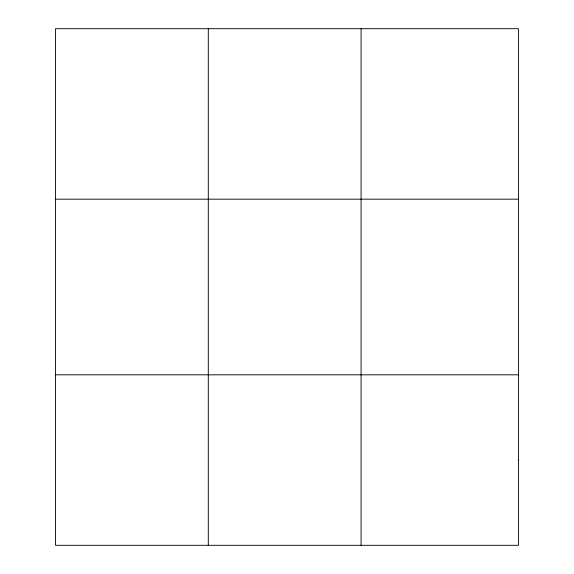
<?xml version="1.0" encoding="UTF-8"?>
<svg xmlns="http://www.w3.org/2000/svg" width="574" height="574" viewBox="0 0 574 574"><rect width="100%" height="100%" fill="white"/><g stroke="black" fill="none" stroke-linecap="round" stroke-linejoin="round"><path stroke-width="0.86" d="M208.297 28.7L208.297 545.3M361.075 28.7L361.075 545.3M55.527 199.178L518.473 199.178M55.527 374.822L518.473 374.822M518.473 460.061L518.473 545.3L55.527 545.3L55.527 28.7L518.473 28.7L518.473 460.061"/></g></svg>
